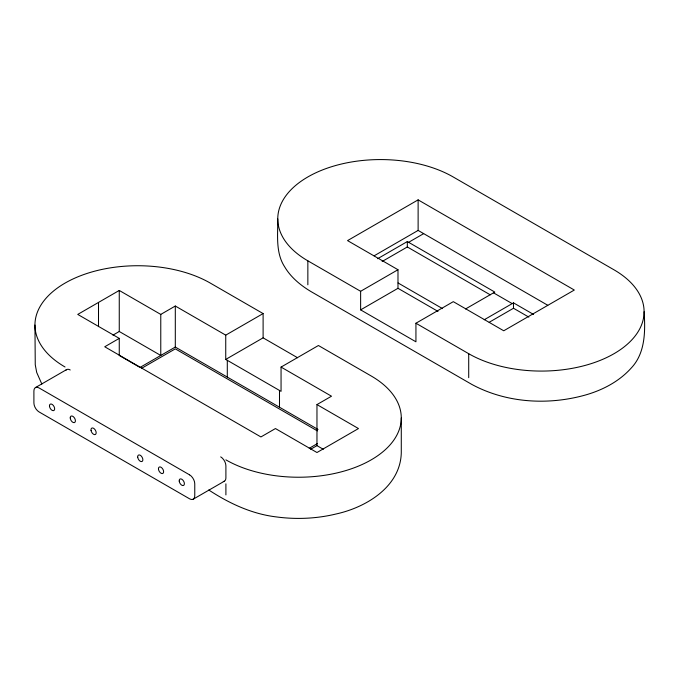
<?xml version="1.0" encoding="UTF-8"?>
<svg xmlns="http://www.w3.org/2000/svg" width="678" height="678" viewBox="0 0 678 678"><rect width="100%" height="100%" fill="white"/><g stroke="black" fill="none" stroke-linecap="round" stroke-linejoin="round"><path stroke-width="1.02" d="M225.74 335.144L225.74 359.416L263.106 337.839L263.106 313.575L225.74 335.144L175.305 306.024L160.771 314.414L119.26 290.447L77.75 314.414L119.26 338.381L119.26 355.221M112.946 335.135L119.26 331.491L160.771 355.458L160.771 314.414M119.26 338.381L104.734 346.772L260.92 436.946L275.454 428.555L316.965 452.523L358.476 428.555L316.965 404.588L316.965 445.632L310.651 449.285M35.417 387.604L66.554 369.629M415.936 323.236L468.71 353.704A102.742 59.317 0 0 0 614.005 353.704A102.742 59.317 0 0 0 614.005 269.819L453.15 176.941A102.742 59.317 0 0 0 307.854 176.941A102.742 59.317 0 0 0 307.854 260.827L360.628 291.294L360.628 309.871L415.936 341.805L415.936 323.236L453.302 301.659L503.737 330.779L574.308 290.04L418.123 199.866L347.551 240.605L397.986 269.725L397.986 288.303L438.005 311.405M140.015 367.442L175.305 347.068L318.016 429.462M141.575 368.34L175.305 348.865L317.38 430.894M374.129 255.818L418.123 230.418L547.773 305.278M377.646 258.699L407.325 241.563L494.813 292.074L465.557 308.965M408.622 242.317L423.674 233.63M382.138 261.496L407.325 246.962L490.262 294.837M360.628 291.294L397.986 269.725M360.628 309.871L397.986 288.303M225.74 359.416L281.056 391.35L281.056 367.086L318.423 345.509L371.188 375.976A102.742 59.317 0 0 1 371.188 459.862A102.742 59.317 0 0 1 225.901 459.862M316.965 404.588L331.5 396.206L281.056 367.086M484.236 319.753L513.492 302.863L533.603 314.473M489.211 322.279L513.492 308.253L528.84 317.109M193.238 499.178L224.376 481.202M309.236 448.302L317.44 443.565M493.516 292.828L512.195 303.608M398.071 282.963L442.514 308.617M263.106 313.575L210.333 283.107A102.742 59.317 0 0 0 65.037 283.107A102.742 59.317 0 0 0 65.037 366.993M263.106 337.839L297.566 357.738M316.965 445.632L323.279 449.285M119.26 355.458L139.117 366.925M208.782 489.999C229.198 503.39 251.835 513.983 276.277 516.907C296.21 519.594 316.651 518.712 336.212 513.958C365.967 507.407 400.308 486.931 401.283 452.972L401.283 417.919M41.841 384.07L36.705 372.442L35.256 364.756L34.942 325.05M644.1 311.761C645.397 331.067 645.439 353.119 631.15 368.129C619.243 381.367 602.988 389.909 586.046 394.842C548.51 405.537 506.296 403.147 471.693 384.35L310.948 291.548C300.591 285.336 290.862 277.344 284.658 266.827C275.429 252.597 277.912 234.876 277.76 218.884M513.492 302.863L513.492 308.253M468.71 353.704L468.71 377.671M418.123 199.866L418.123 230.418M407.325 241.563L407.325 246.962M307.854 260.827L307.854 284.794M279.497 390.452L279.497 407.232M227.299 360.315L227.299 377.087M225.901 483.838L225.901 494.915M175.305 306.024L175.305 347.068M119.26 290.447L119.26 331.491M98.505 302.43L98.505 326.635M220.706 456.87A7.339 4.237 60 0 1 225.901 465.854L225.901 477.837A7.339 4.237 60 0 1 223.299 481.533M65.732 370.391A7.339 4.237 60 0 1 70.224 369.985M189.577 474.846L39.087 387.96A7.339 4.237 60 0 0 33.9 390.96L33.9 402.944A7.339 4.237 60 0 0 39.087 411.936L189.577 498.813A7.339 4.237 60 0 0 194.764 495.813L194.764 483.829A7.339 4.237 60 0 0 189.577 474.846M49.469 405.834A3.67 2.119 60 0 0 53.359 410.673A3.67 2.119 60 0 0 53.359 405.486A3.67 2.119 60 0 0 49.469 405.834M70.224 417.877A3.67 2.119 60 0 0 74.165 422.648A3.67 2.119 60 0 0 74.072 417.411A3.67 2.119 60 0 0 70.224 417.877M91.047 430.505A3.67 2.119 60 0 0 95.344 434.513A3.67 2.119 60 0 0 94.344 428.869A3.67 2.119 60 0 0 91.047 430.505M137.71 457.218A3.67 2.119 60 0 0 141.897 461.54A3.67 2.119 60 0 0 141.227 456.023A3.67 2.119 60 0 0 137.71 457.218M158.44 468.744A3.67 2.119 60 0 0 162.33 473.583A3.67 2.119 60 0 0 162.33 468.396A3.67 2.119 60 0 0 158.44 468.744M179.212 481.083A3.67 2.119 60 0 0 183.34 485.524A3.67 2.119 60 0 0 182.823 480.066A3.67 2.119 60 0 0 179.212 481.083"/></g></svg>
